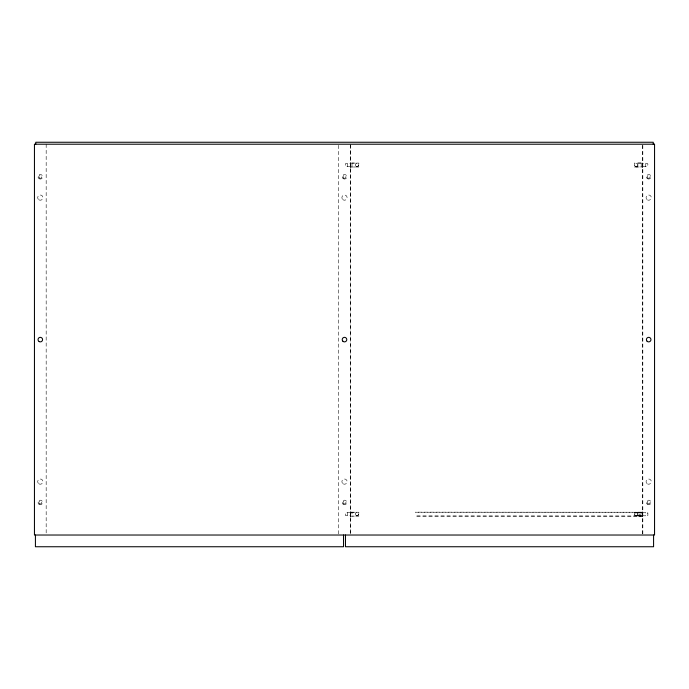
<?xml version="1.0" encoding="UTF-8"?>
<svg xmlns="http://www.w3.org/2000/svg" width="689" height="689" viewBox="0 0 689 689"><rect width="100%" height="100%" fill="white"/><g stroke="black" fill="none" stroke-linecap="round" stroke-linejoin="round"><path stroke-width="0.52" stroke-dasharray="3.44 2.58" d="M637.885 513.761C638.617 516.397 634.026 516.397 634.741 513.761M350.365 166.669L345.611 166.574L345.284 164.085L345.93 163.431L350.365 163.431M642.828 166.66L647.582 166.574L647.91 164.077L647.255 163.422L642.828 163.422M647.884 515.303C648.151 508.215 646.213 518.137 647.91 515.131M642.432 162.828L642.372 167.031M635.155 513.038L642.828 512.228L415.501 512.151M641.166 163.052L637.936 163.078M634.354 166.988L642.828 166.927L634.354 167.005L634.354 163.078L642.828 163.017M641.166 512.185L637.936 512.211M350.365 167.487L350.822 167.031L350.365 162.604M350.365 516.621L350.822 516.164L350.365 511.738M642.828 511.729L642.372 512.194L642.828 516.612M637.256 515.493L642.828 515.475L637.936 514.175M350.365 163.104L358.831 163.086L358.831 167.014L350.365 167.014L355.248 166.996M350.365 512.16L351.993 512.16L351.993 516.095L354.404 516.13M350.365 512.237L358.831 512.22L358.831 516.147L350.365 516.147L351.993 516.07M415.501 512.211L642.828 512.228M350.365 512.564L345.93 512.564L345.284 513.219L345.611 515.708L350.365 515.794M642.828 512.547L645.757 512.547L645.757 515.803L642.828 515.803M642.828 516.061L415.501 516.061L642.828 516.139L635.379 515.501M637.936 516.121L641.201 516.087L641.201 512.151M355.248 163.086L352.019 163.06M355.248 512.22L352.019 512.194M642.828 167.487L642.372 167.022M351.993 166.962L351.993 163.026M637.885 164.654C638.651 167.16 634.018 167.341 634.741 164.637M645.757 163.414L645.757 166.678M642.828 145.276L642.828 533.949M642.501 145.276L642.501 535.026M641.201 163.017L641.201 166.953M634.354 512.211L634.354 516.139M358.452 164.637C359.167 167.281 354.568 167.272 355.3 164.637M358.452 513.77C359.167 516.414 354.568 516.397 355.3 513.761M350.684 145.276L350.684 533.949M350.365 144.208L350.365 535.026M347.428 163.422L347.428 166.678M347.428 512.556L347.428 515.811M338.635 145.276L338.635 533.949M46.172 144.208L46.172 535.026M642.828 512.866L637.23 512.849L642.828 512.866M637.885 165.498L637.885 165.472A1.628 1.628 0 0 0 635.887 163.482A1.628 1.628 0 0 0 635.163 166.204A1.628 1.628 0 0 0 637.885 165.472M637.885 514.631L637.885 514.597A1.628 1.628 0 0 0 635.887 512.607A1.628 1.628 0 0 0 635.163 515.338A1.628 1.628 0 0 0 637.885 514.597M356.058 166.462A1.628 1.628 0 0 0 358.504 165.059A1.628 1.628 0 0 0 356.067 163.646A1.628 1.628 0 0 0 356.058 166.462M356.058 515.596A1.628 1.628 0 0 0 358.504 514.192A1.628 1.628 0 0 0 356.067 512.78A1.628 1.628 0 0 0 356.058 515.596M647.953 178.046A1.464 1.464 0 0 0 650.149 176.772A1.464 1.464 0 0 0 647.953 175.506A1.464 1.464 0 0 0 647.953 178.046M647.384 199.87A2.61 2.61 0 0 0 651.294 197.614A2.61 2.61 0 0 0 647.384 195.357A2.61 2.61 0 0 0 647.384 199.87M647.953 503.728A1.464 1.464 0 0 0 650.149 502.453A1.464 1.464 0 0 0 647.953 501.187A1.464 1.464 0 0 0 647.953 503.728M647.384 483.867A2.61 2.61 0 0 0 651.294 481.611A2.61 2.61 0 0 0 647.384 479.355A2.61 2.61 0 0 0 647.384 483.867M343.768 178.046A1.464 1.464 0 0 0 345.964 176.772A1.464 1.464 0 0 0 343.768 175.506A1.464 1.464 0 0 0 343.768 178.046M342.657 199.457A2.61 2.61 0 0 0 347.015 198.294A2.61 2.61 0 0 0 343.828 195.099A2.61 2.61 0 0 0 342.657 199.457M343.768 503.728A1.464 1.464 0 0 0 345.964 502.453A1.464 1.464 0 0 0 343.768 501.187A1.464 1.464 0 0 0 343.768 503.728M343.2 483.867A2.61 2.61 0 0 0 347.11 481.611A2.61 2.61 0 0 0 343.2 479.355A2.61 2.61 0 0 0 343.2 483.867M343.363 178.744A2.282 2.282 0 0 0 346.782 176.772A2.282 2.282 0 0 0 343.363 174.799A2.282 2.282 0 0 0 343.363 178.744M343.363 504.434A2.282 2.282 0 0 0 346.782 502.453A2.282 2.282 0 0 0 343.363 500.481A2.282 2.282 0 0 0 343.363 504.434M647.548 178.744A2.282 2.282 0 0 0 650.967 176.772A2.282 2.282 0 0 0 647.548 174.799A2.282 2.282 0 0 0 647.548 178.744M647.548 504.434A2.282 2.282 0 0 0 650.967 502.453A2.282 2.282 0 0 0 647.548 500.481A2.282 2.282 0 0 0 647.548 504.434M39.17 178.744A2.282 2.282 0 0 0 42.589 176.772A2.282 2.282 0 0 0 39.17 174.799A2.282 2.282 0 0 0 39.17 178.744M39.006 199.87A2.61 2.61 0 0 0 42.916 197.614A2.61 2.61 0 0 0 39.006 195.357A2.61 2.61 0 0 0 39.006 199.87M39.17 504.434A2.282 2.282 0 0 0 42.589 502.453A2.282 2.282 0 0 0 39.17 500.481A2.282 2.282 0 0 0 39.17 504.434M39.006 483.867A2.61 2.61 0 0 0 42.916 481.611A2.61 2.61 0 0 0 39.006 479.355A2.61 2.61 0 0 0 39.006 483.867M39.273 177.814A1.464 1.464 0 0 0 41.728 177.151A1.464 1.464 0 0 0 39.936 175.359A1.464 1.464 0 0 0 39.273 177.814M39.583 503.728A1.464 1.464 0 0 0 41.779 502.453A1.464 1.464 0 0 0 39.583 501.187A1.464 1.464 0 0 0 39.583 503.728"/><path stroke-width="1.03" d="M653.577 535.026L653.577 546.747L345.473 546.747L345.473 535.026M653.25 144.208L653.25 142.253L35.75 142.253L35.75 144.208M343.527 535.026L343.527 546.747L35.423 546.747L35.423 535.026M654.55 144.208L34.45 144.208L34.45 535.026L654.55 535.026L654.55 144.208M342.889 341.227A2.282 2.282 0 0 0 346.705 340.202A2.282 2.282 0 0 0 343.906 337.412A2.282 2.282 0 0 0 342.889 341.227M647.074 341.227A2.282 2.282 0 0 0 650.89 340.202A2.282 2.282 0 0 0 648.099 337.412A2.282 2.282 0 0 0 647.074 341.227M39.17 341.589A2.282 2.282 0 0 0 42.589 339.617A2.282 2.282 0 0 0 39.17 337.644A2.282 2.282 0 0 0 39.17 341.589"/></g></svg>
